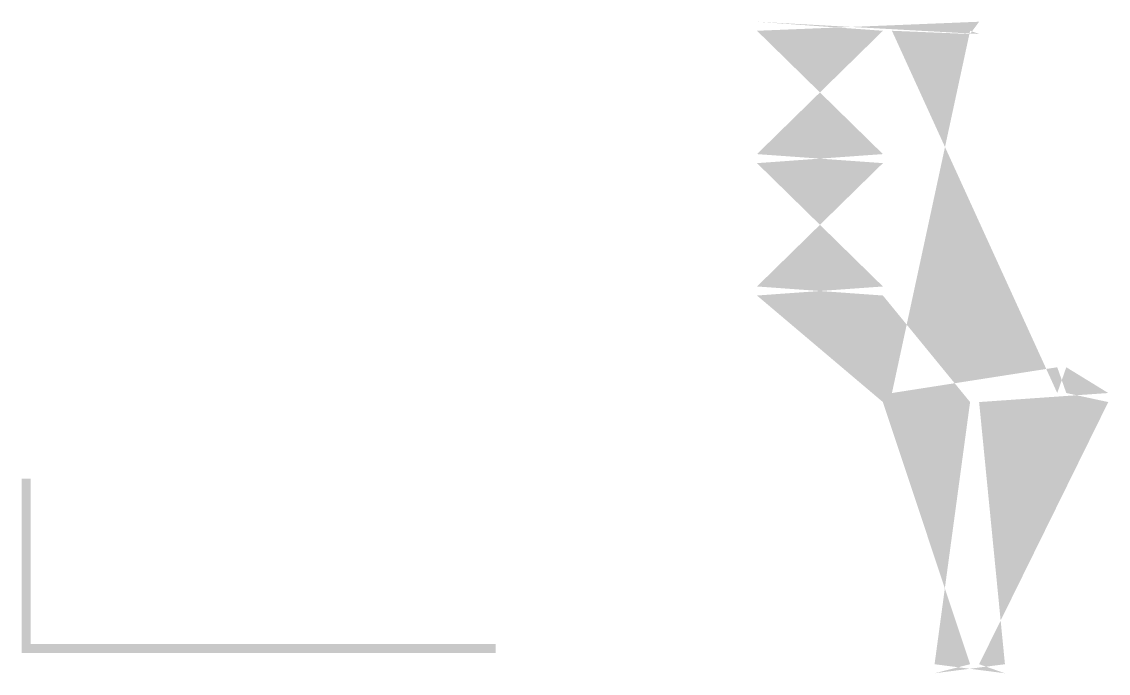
# Model space of a CAD drawing. Header units: millimetres. Extents: x -16.5 to 79.8, y -29.3 to 65.7.
# Drawn here: x -14.76 to 2.07, y 23.84 to 33.93 of the extents above; entities that cross this region are included whole.
import ezdxf

# ---------------------------------------------------------------- set-up
doc = ezdxf.new("R2010")
doc.units = ezdxf.units.MM
doc.header["$LTSCALE"] = 20
doc.layers.add('ESTRUTURA - ARQ-STA - ALVENARIA_ESTRUTURAL', color=5, linetype='Continuous')
doc.layers.add('ESTRUTURA - ARQ-STA - ALVENARIA_NÃO_ESTRUTURAL', color=2, linetype='Continuous')

msp = doc.modelspace()

# ---------------------------------------------------------------- hatches: boundary and pattern name
at = {"layer": 'ESTRUTURA - ARQ-STA - ALVENARIA_ESTRUTURAL'}
h = msp.add_hatch(color=251, dxfattribs=at)
h.dxf.hatch_style = 1
h.paths.add_polyline_path([(0.0699999999999927, 33.92567042268457), (-3.36999999999999, 33.92567042268459), (-3.369999999999969, 33.78567042268457), (-1.420000000000001, 33.78567042268457), (-1.420000000000001, 31.87567042268458), (-3.36999999999999, 31.87567042268457), (-3.369999999999985, 31.73567042268457), (-1.420000000000001, 31.73567042268457), (-1.420000000000001, 29.82567042268458), (-3.369999999999989, 29.82567042268458), (-3.369999999999984, 29.68567042268457), (-1.420000000000001, 29.68567042268457), (-1.420000000000001, 28.03567042268458), (-0.0700000000000076, 28.03567042268458), (-0.0700000000000074, 23.97567042268457), (-0.6199999999999904, 23.97567042268457), (-0.6199999999999904, 23.83567042268457), (0.4700000000000129, 23.83567042268457), (0.4700000000000131, 23.97567042268457), (0.0699999999999927, 23.97567042268457), (0.0699999999999927, 28.03567042268458), (2.070000000000007, 28.03567042268458), (2.070000000000007, 28.17567042268457), (1.420000000000002, 28.17567042268457), (1.419993589677588, 28.57477085450304), (1.280000000000002, 28.57477085450304), (1.280000000000002, 28.17567042268457), (-1.279999999999986, 28.17567042268457), (-1.280000000000001, 33.78567042268457), (-0.0700006042203367, 33.78567042268457), (-0.0700007827917653, 33.73567042268457), (0.0699999999999927, 33.73567042268457)], flags=0)
edge = h.paths.add_edge_path(flags=0)
edge.add_line((0.0700000000000074, 33.73567042268457), (-0.0700000000000074, 33.73567042268457))
edge.add_line((-0.0700000000000074, 33.73567042268457), (0.06999999999999261, 33.73566992268457))
edge = h.paths.add_edge_path(flags=17)
edge.add_line((0.0700000000000074, 33.73567042268457), (-0.0700000000000074, 33.73567042268457))
edge.add_line((0.0699999999999926, 33.73566992268457), (0.0699999999999926, 33.92567042268457))
edge.add_line((0.0699999999999926, 33.92567042268457), (-3.36999999999999, 33.92567042268459))
edge.add_line((-3.36999999999999, 33.92567042268459), (-3.369999999999967, 33.78567042268457))
edge.add_line((-3.369999999999967, 33.78567042268457), (-1.420000000000001, 33.78567042268457))
edge.add_line((-1.420000000000001, 33.78567042268457), (-1.420000000000001, 31.87567042268458))
edge.add_line((-1.420000000000001, 31.87567042268458), (-3.36999999999999, 31.87567042268457))
edge.add_line((-3.36999999999999, 31.87567042268457), (-3.369999999999985, 31.73567042268457))
edge.add_line((-3.369999999999985, 31.73567042268457), (-1.420000000000001, 31.73567042268457))
edge.add_line((-1.420000000000001, 31.73567042268457), (-1.420000000000001, 29.82567042268458))
edge.add_line((-1.420000000000001, 29.82567042268458), (-3.36999999999999, 29.82567042268458))
edge.add_line((-3.36999999999999, 29.82567042268458), (-3.369999999999984, 29.68567042268457))
edge.add_line((-3.369999999999984, 29.68567042268457), (-1.420000000000001, 29.68567042268457))
edge.add_line((-1.420000000000001, 29.68567042268457), (-1.420000000000001, 28.03567042268458))
edge.add_line((-1.420000000000001, 28.03567042268458), (-0.07000000000000739, 28.03567042268458))
edge.add_line((-0.0700000000000074, 28.03567042268458), (-0.0700000000000074, 23.97567042268457))
edge.add_line((-0.0700000000000074, 23.97567042268457), (-0.6199999999999904, 23.97567042268457))
edge.add_line((-0.6199999999999904, 23.97567042268457), (-0.6199999999999904, 23.83567042268457))
edge.add_line((-0.6199999999999904, 23.83567042268457), (0.470000000000013, 23.83567042268457))
edge.add_line((0.470000000000013, 23.83567042268457), (0.470000000000013, 23.97567042268457))
edge.add_line((0.470000000000013, 23.97567042268457), (0.06999999999999262, 23.97567042268457))
edge.add_line((0.0699999999999926, 23.97567042268457), (0.0699999999999926, 28.03567042268458))
edge.add_line((0.0699999999999926, 28.03567042268458), (2.070000000000007, 28.03567042268458))
edge.add_line((2.070000000000007, 28.03567042268458), (2.070000000000007, 28.17567042268457))
edge.add_line((2.070000000000007, 28.17567042268457), (1.420000000000001, 28.17567042268457))
edge.add_line((1.420000000000001, 28.17567042268457), (1.419993589677588, 28.57477085450304))
edge.add_line((1.419993589677588, 28.57477085450304), (1.280000000000001, 28.57477085450304))
edge.add_line((1.280000000000001, 28.57477085450304), (1.280000000000001, 28.17567042268457))
edge.add_line((1.280000000000001, 28.17567042268457), (-1.279999999999987, 28.17567042268457))
edge.add_line((-1.279999999999986, 28.17567042268457), (-1.280000000000001, 33.78567042268457))
edge.add_line((-1.280000000000001, 33.78567042268457), (-0.07000060422033672, 33.78567042268457))
edge.add_line((-0.0700006042203368, 33.78567042268457), (-0.0700007827917649, 33.73567042268736))
edge = h.paths.add_edge_path(flags=17)
edge.add_line((-0.0700000000000074, 33.73567042268457), (0.06999999999999261, 33.73566992268457))
edge.add_line((-0.0700006042203368, 33.78567042268457), (-0.0700007827917649, 33.73567042268736))
edge.add_line((-1.280000000000001, 33.78567042268457), (-0.07000060422033672, 33.78567042268457))
edge.add_line((-1.279999999999986, 28.17567042268457), (-1.280000000000001, 33.78567042268457))
edge.add_line((1.280000000000001, 28.17567042268457), (-1.279999999999987, 28.17567042268457))
edge.add_line((1.280000000000001, 28.57477085450304), (1.280000000000001, 28.17567042268457))
edge.add_line((1.419993589677588, 28.57477085450304), (1.280000000000001, 28.57477085450304))
edge.add_line((1.420000000000001, 28.17567042268457), (1.419993589677588, 28.57477085450304))
edge.add_line((2.070000000000007, 28.17567042268457), (1.420000000000001, 28.17567042268457))
edge.add_line((2.070000000000007, 28.03567042268458), (2.070000000000007, 28.17567042268457))
edge.add_line((0.0699999999999926, 28.03567042268458), (2.070000000000007, 28.03567042268458))
edge.add_line((0.0699999999999926, 23.97567042268457), (0.0699999999999926, 28.03567042268458))
edge.add_line((0.470000000000013, 23.97567042268457), (0.06999999999999262, 23.97567042268457))
edge.add_line((0.470000000000013, 23.83567042268457), (0.470000000000013, 23.97567042268457))
edge.add_line((-0.6199999999999904, 23.83567042268457), (0.470000000000013, 23.83567042268457))
edge.add_line((-0.6199999999999904, 23.97567042268457), (-0.6199999999999904, 23.83567042268457))
edge.add_line((-0.0700000000000074, 23.97567042268457), (-0.6199999999999904, 23.97567042268457))
edge.add_line((-0.0700000000000074, 28.03567042268458), (-0.0700000000000074, 23.97567042268457))
edge.add_line((-1.420000000000001, 28.03567042268458), (-0.07000000000000739, 28.03567042268458))
edge.add_line((-1.420000000000001, 29.68567042268457), (-1.420000000000001, 28.03567042268458))
edge.add_line((-3.369999999999984, 29.68567042268457), (-1.420000000000001, 29.68567042268457))
edge.add_line((-3.36999999999999, 29.82567042268458), (-3.369999999999984, 29.68567042268457))
edge.add_line((-1.420000000000001, 29.82567042268458), (-3.36999999999999, 29.82567042268458))
edge.add_line((-1.420000000000001, 31.73567042268457), (-1.420000000000001, 29.82567042268458))
edge.add_line((-3.369999999999985, 31.73567042268457), (-1.420000000000001, 31.73567042268457))
edge.add_line((-3.36999999999999, 31.87567042268457), (-3.369999999999985, 31.73567042268457))
edge.add_line((-1.420000000000001, 31.87567042268458), (-3.36999999999999, 31.87567042268457))
edge.add_line((-1.420000000000001, 33.78567042268457), (-1.420000000000001, 31.87567042268458))
edge.add_line((-3.369999999999967, 33.78567042268457), (-1.420000000000001, 33.78567042268457))
edge.add_line((-3.36999999999999, 33.92567042268459), (-3.369999999999967, 33.78567042268457))
edge.add_line((0.0699999999999926, 33.92567042268457), (-3.36999999999999, 33.92567042268459))
edge.add_line((0.0699999999999926, 33.73566992268457), (0.0699999999999926, 33.92567042268457))
at = {"layer": 'ESTRUTURA - ARQ-STA - ALVENARIA_NÃO_ESTRUTURAL'}
h = msp.add_hatch(color=254, dxfattribs=at)
h.dxf.hatch_style = 1
edge = h.paths.add_edge_path()
edge.add_line((-14.61651632694327, 26.84823449949693), (-14.61630910170686, 24.28825629670803))
edge.add_line((-14.61630910170686, 24.28825629670803), (-7.416421897331816, 24.28821270809897))
edge.add_line((-7.416421897331816, 24.28821270809897), (-7.41641953953183, 24.14829579043124))
edge.add_line((-7.41641953953183, 24.14829579043124), (-14.75642082920592, 24.14817321437602))
edge.add_line((-14.75642082920592, 24.14817321437602), (-14.75642071206209, 26.84823450531178))

doc.saveas('drawing.dxf')
